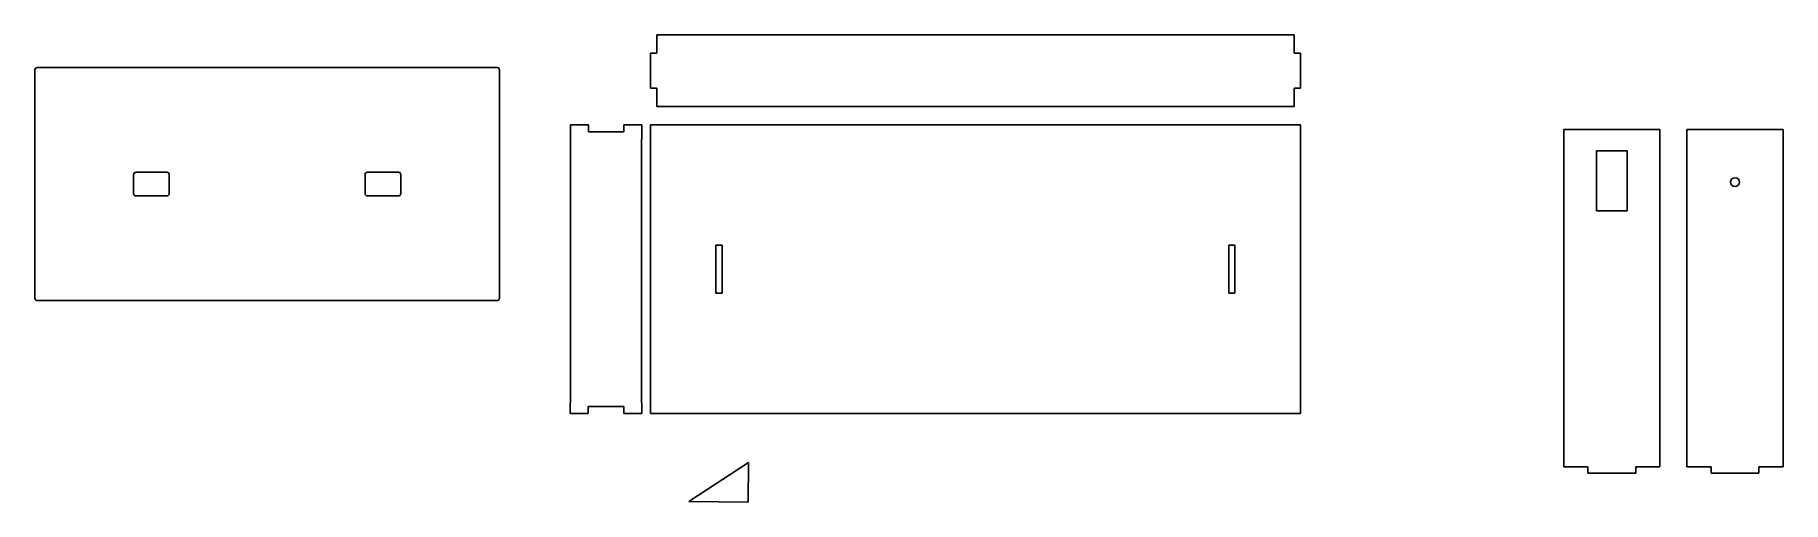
# Model space of a CAD drawing. Extents: x 30 to 755, y 32 to 226.
import ezdxf

# ---------------------------------------------------------------- set-up
doc = ezdxf.new("R2010")
doc.units = 0

msp = doc.modelspace()

# ---------------------------------------------------------------- linework, layer by layer
at = {"layer": 'Слой 1'}
for p, q in [((287.74264, 225.884444), (287.74264, 218.327283)), ((552.04848, 225.884444), (287.74264, 225.884444)), ((552.04848, 218.339168), (552.04848, 225.884444)), ((287.74264, 218.327283), (285.09991, 218.327283)), ((285.09991, 218.327283), (285.09991, 203.844446)), ((554.7031, 218.339168), (552.04848, 218.339168)), ((554.7031, 203.83256), (554.7031, 218.339168)), ((29.8953, 211.384247), (29.973644, 211.774216)), ((29.8953, 116.74842), (29.8953, 211.384247)), ((29.973644, 211.774216), (30.18755, 212.091997)), ((30.18755, 212.091997), (30.505331, 212.305903)), ((30.505331, 212.305903), (30.8953, 212.384247)), ((30.8953, 212.384247), (221.53113, 212.384247)), ((30.8953, 212.384247), (30.8953, 212.384247)), ((221.53113, 212.384247), (221.921099, 212.305903)), ((221.921099, 212.305903), (222.23888, 212.091997)), ((222.23888, 212.091997), (222.452786, 211.774216)), ((222.452786, 211.774216), (222.53113, 211.384247)), ((222.53113, 211.384247), (222.53113, 116.74842)), ((285.09991, 203.844446), (287.74264, 203.844446)), ((287.74264, 203.844446), (287.74264, 196.28728)), ((552.04848, 196.28728), (552.04848, 203.83256)), ((552.04848, 203.83256), (554.7031, 203.83256)), ((287.74264, 196.28728), (552.04848, 196.28728)), ((251.93208, 188.57101), (251.93208, 182.63061)), ((259.37985, 188.57101), (251.93208, 188.57101)), ((259.37985, 185.70848), (259.37985, 188.57101)), ((281.50924, 188.57101), (274.06093, 188.57101)), ((274.06093, 188.57101), (274.06093, 185.70848)), ((281.50924, 182.63061), (281.50924, 188.57101)), ((285.09042, 188.56409), (554.70059, 188.56409)), ((285.09042, 68.95395), (285.09042, 188.56409)), ((554.70059, 188.56409), (554.70059, 68.95395)), ((251.93208, 182.63061), (252.00858, 182.63061)), ((252.00858, 182.63061), (252.00858, 73.41501)), ((274.06093, 185.70848), (259.37985, 185.70848)), ((281.43224, 73.41501), (281.43224, 182.63061)), ((281.43224, 182.63061), (281.50924, 182.63061)), ((663.89126, 186.7503), (663.89126, 46.88907)), ((703.75291, 186.7503), (663.89126, 186.7503)), ((703.75291, 46.88907), (703.75291, 186.7503)), ((714.95106, 186.7503), (714.95106, 46.88907)), ((754.81271, 186.7503), (714.95106, 186.7503)), ((754.81271, 46.88907), (754.81271, 186.7503)), ((677.40167, 152.94389), (677.40167, 177.78471)), ((677.40167, 177.78471), (690.24249, 177.78471)), ((690.24249, 177.78471), (690.24249, 152.94389)), ((70.810699, 167.96884), (70.889043, 168.358809)), ((70.810699, 160.16382), (70.810699, 167.96884)), ((70.889043, 168.358809), (71.102949, 168.67659)), ((71.102949, 168.67659), (71.42073, 168.890496)), ((71.42073, 168.890496), (71.810699, 168.96884)), ((71.810699, 168.96884), (84.615725, 168.96884)), ((71.810699, 168.96884), (71.810699, 168.96884)), ((84.615725, 168.96884), (85.005694, 168.890496)), ((85.005694, 168.890496), (85.323475, 168.67659)), ((85.323475, 168.67659), (85.537381, 168.358809)), ((85.537381, 168.358809), (85.615725, 167.96884)), ((85.615725, 167.96884), (85.615725, 160.16382)), ((166.81071, 167.96884), (166.889054, 168.358809)), ((166.81071, 160.16382), (166.81071, 167.96884)), ((166.889054, 168.358809), (167.10296, 168.67659)), ((167.10296, 168.67659), (167.420741, 168.890496)), ((167.420741, 168.890496), (167.81071, 168.96884)), ((167.81071, 168.96884), (180.61574, 168.96884)), ((167.81071, 168.96884), (167.81071, 168.96884)), ((180.61574, 168.96884), (181.005709, 168.890496)), ((181.005709, 168.890496), (181.32349, 168.67659)), ((181.32349, 168.67659), (181.537396, 168.358809)), ((181.537396, 168.358809), (181.61574, 167.96884)), ((181.61574, 167.96884), (181.61574, 160.16382)), ((70.889043, 159.773851), (70.810699, 160.16382)), ((71.102949, 159.45607), (70.889043, 159.773851)), ((85.537381, 159.773851), (85.323475, 159.45607)), ((85.615725, 160.16382), (85.537381, 159.773851)), ((166.889054, 159.773851), (166.81071, 160.16382)), ((167.10296, 159.45607), (166.889054, 159.773851)), ((181.537396, 159.773851), (181.32349, 159.45607)), ((181.61574, 160.16382), (181.537396, 159.773851)), ((733.02777, 164.8643), (733.168906, 165.573846)), ((733.173478, 164.142591), (733.02777, 164.8643)), ((733.168906, 165.573846), (733.570831, 166.175369)), ((733.570834, 163.553237), (733.173478, 164.142591)), ((733.570831, 166.175369), (734.172354, 166.577294)), ((734.160191, 163.155885), (733.570834, 163.553237)), ((734.8819, 163.01018), (734.160191, 163.155885)), ((734.172354, 166.577294), (734.8819, 166.71843)), ((734.8819, 166.71843), (735.603609, 166.572722)), ((735.603606, 163.155887), (734.8819, 163.01018)), ((736.192959, 163.553241), (735.603606, 163.155887)), ((735.603609, 166.572722), (736.192963, 166.175366)), ((736.590313, 164.142594), (736.192959, 163.553241)), ((736.192963, 166.175366), (736.590315, 165.586009)), ((736.73602, 164.8643), (736.590313, 164.142594)), ((736.590315, 165.586009), (736.73602, 164.8643)), ((736.73602, 164.8643), (736.73602, 164.8643)), ((71.42073, 159.242164), (71.102949, 159.45607)), ((71.810699, 159.16382), (71.42073, 159.242164)), ((84.615725, 159.16382), (71.810699, 159.16382)), ((85.005694, 159.242164), (84.615725, 159.16382)), ((85.323475, 159.45607), (85.005694, 159.242164)), ((167.420741, 159.242164), (167.10296, 159.45607)), ((167.81071, 159.16382), (167.420741, 159.242164)), ((180.61574, 159.16382), (167.81071, 159.16382)), ((181.005709, 159.242164), (180.61574, 159.16382)), ((181.32349, 159.45607), (181.005709, 159.242164)), ((690.24249, 152.94389), (677.40167, 152.94389)), ((312.28433, 138.6702), (314.80669, 138.6702)), ((312.28433, 118.84784), (312.28433, 138.6702)), ((314.80669, 138.6702), (314.80669, 118.84784)), ((524.98431, 138.6702), (527.50667, 138.6702)), ((524.98431, 118.84784), (524.98431, 138.6702)), ((527.50667, 138.6702), (527.50667, 118.84784)), ((29.973644, 116.358451), (29.8953, 116.74842)), ((30.18755, 116.04067), (29.973644, 116.358451)), ((30.505331, 115.826764), (30.18755, 116.04067)), ((222.23888, 116.04067), (221.921099, 115.826764)), ((222.452786, 116.358451), (222.23888, 116.04067)), ((222.53113, 116.74842), (222.452786, 116.358451)), ((314.80669, 118.84784), (312.28433, 118.84784)), ((527.50667, 118.84784), (524.98431, 118.84784)), ((30.8953, 115.74842), (30.505331, 115.826764)), ((221.53113, 115.74842), (30.8953, 115.74842)), ((221.921099, 115.826764), (221.53113, 115.74842)), ((252.00858, 73.41501), (251.90365, 73.41501)), ((251.90365, 73.41501), (251.90365, 68.94703)), ((281.53769, 73.41501), (281.43224, 73.41501)), ((281.53769, 68.94703), (281.53769, 73.41501)), ((251.90365, 68.94703), (259.36592, 68.94703)), ((259.36592, 68.94703), (259.36592, 71.83715)), ((259.36592, 71.83715), (274.07491, 71.83715)), ((274.07491, 71.83715), (274.07491, 68.94703)), ((274.07491, 68.94703), (281.53769, 68.94703)), ((554.70059, 68.95395), (285.09042, 68.95395)), ((325.74112, 48.58134), (301.05753, 32.43694)), ((325.67441, 32.2368), (325.74112, 48.58134)), ((663.89126, 46.88907), (673.92837, 46.88907)), ((673.92837, 46.88907), (673.92837, 44.22618)), ((673.92837, 44.22618), (693.7158, 44.22618)), ((693.7158, 44.22618), (693.7158, 46.88907)), ((693.7158, 46.88907), (703.75291, 46.88907)), ((714.95106, 46.88907), (724.98817, 46.88907)), ((724.98817, 46.88907), (724.98817, 44.22618)), ((724.98817, 44.22618), (744.7756, 44.22618)), ((744.7756, 44.22618), (744.7756, 46.88907)), ((744.7756, 46.88907), (754.81271, 46.88907)), ((301.05753, 32.43694), (325.67441, 32.2368))]:
    msp.add_line(p, q, dxfattribs=at)

doc.saveas('drawing.dxf')
